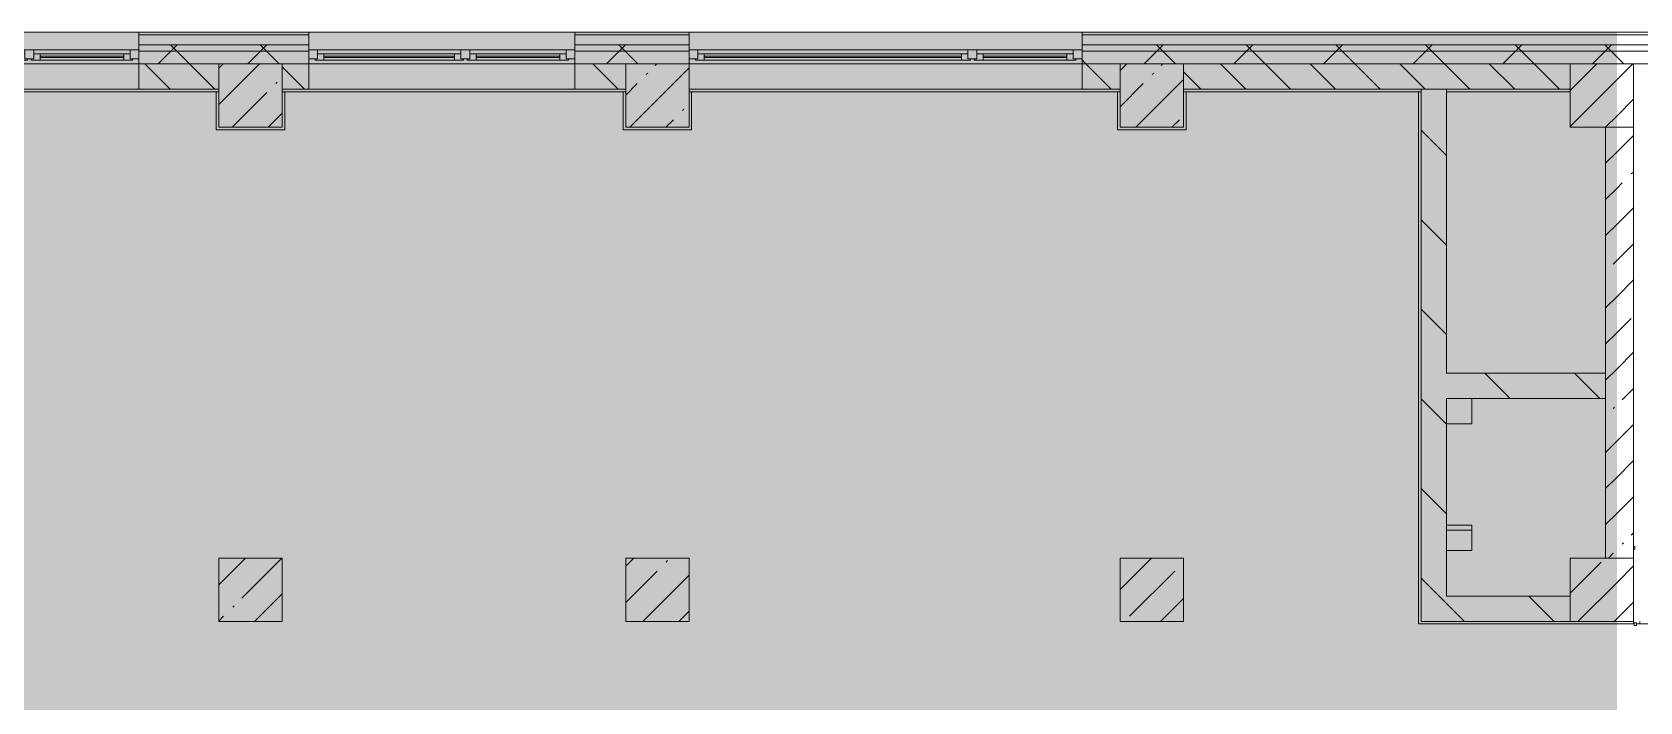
# Model space of a CAD drawing. Header units: millimetres. Extents: x 36059 to 234328, y -8553 to 29000.
# Drawn here: x 179386 to 192068, y 22065 to 27350 of the extents above; entities that cross this region are included whole.
import ezdxf

# ---------------------------------------------------------------- set-up
doc = ezdxf.new("R2010")
doc.units = ezdxf.units.MM
doc.linetypes.add('200_ШТРИХ__ш1_п0_6_', pattern=[800, 500, -300])
doc.layers.add('A-DETL-GENF-2', color=7, linetype='Continuous', lineweight=9, true_color=0xc0c0c0, transparency=0.4)
for name, color, linetype, lineweight in [('A-DETL-MBND-1', 7, '200_ШТРИХ__ш1_п0_6_', 9), ('A-WALL', 7, 'Continuous', 9), ('A-WALL-3', 7, 'Continuous', 5), ('I-WALL-4', 7, 'Continuous', 5), ('S-COLS-3', 7, 'Continuous', 5)]:
    doc.layers.add(name, color=color, linetype=linetype, lineweight=lineweight)
for name, color, linetype, lineweight, true_color in [('A-FLOR-1', 7, 'Continuous', 5, 0xb7b7b7), ('A-FLOR-2', 7, 'Continuous', 5, 0xaaaaaa), ('A-GLAZ-3', 7, 'Continuous', 5, 0x737373), ('A-WALL-4', 7, 'Continuous', 5, 0x737373), ('A-WALL-5', 7, 'Continuous', 9, 0x737373), ('I-WALL-3', 7, 'Continuous', 5, 0x737373), ('S-COLS-4', 7, 'Continuous', 5, 0x737373)]:
    doc.layers.add(name, color=color, linetype=linetype, lineweight=lineweight, true_color=true_color)
pattern_1 = [(45, (107317.9, 0), (-285.1231, 285.1231), []), (45, (107603, 0), (-285.1231, 285.1231), [504.031, -100.806, 16.764, -84.042])]
pattern_2 = [(45, (-84450, -22950), (-285.1231, 285.1231), []), (45, (-84164.88, -22950), (-285.1231, 285.1231), [504.031, -100.806, 16.764, -84.042])]
pattern_3 = [(45, (107317.9, 0), (-353.5534, 353.5534), []), (135, (107317.9, 0), (-353.5534, -353.5534), [])]
pattern_4 = [(135, (107317.9, 0), (-353.5534, -353.5534), [])]

# ---------------------------------------------------------------- blocks, each defined once
blk = doc.blocks.new('BSC_Колонна _Прямоугольная - 500х500-23287078-3_10_2_птичка')
at = {"layer": 'S-COLS-3'}
h = blk.add_hatch(dxfattribs=at)
h.set_pattern_fill('FP_106', color=256, style=0, pattern_type=2)
h.set_pattern_definition(pattern_2)
h.paths.add_polyline_path([(-250, -250), (120, -250), (120, 250), (-250, 250), (-250, -160)])
h = blk.add_hatch(dxfattribs=at)
h.set_pattern_fill('FP_106', color=256, style=0, pattern_type=2)
h.set_pattern_definition(pattern_2)
h.paths.add_polyline_path([(250, -250), (250, 250), (120, 250), (120, -250)])
for p, q in [((250, 250), (120, 250)), ((250, -250), (250, 250)), ((120, -250), (250, -250))]:
    blk.add_line(p, q, dxfattribs=at)
at = {"layer": 'S-COLS-4'}
for p, q in [((120, 250), (-250, 250)), ((-250, 250), (-250, -250)), ((-250, -250), (120, -250))]:
    blk.add_line(p, q, dxfattribs=at)
blk = doc.blocks.new('BSC_Колонна _Прямоугольная - 500х500-V92-3_10_2_птичка')
at = {"layer": 'S-COLS-3'}
h = blk.add_hatch(dxfattribs=at)
h.set_pattern_fill('FP_123', color=256, style=0, pattern_type=2)
h.set_pattern_definition([(45, (-77000, -22950), (-285.1231, 285.1231), []), (45, (-76714.88, -22950), (-285.1231, 285.1231), [504.031, -100.806, 16.764, -84.042])])
h.paths.add_polyline_path([(-250, -250), (250, -250), (250, 250), (-250, 250)])
at = {"layer": 'S-COLS-4'}
for p, q in [((250, 250), (-250, 250)), ((-250, 250), (-250, -250)), ((250, -250), (250, 250)), ((-250, -250), (250, -250))]:
    blk.add_line(p, q, dxfattribs=at)
blk = doc.blocks.new('BSC_Колонна _Прямоугольная - 500х500-V93-3_10_2_птичка')
at = {"layer": 'S-COLS-3'}
h = blk.add_hatch(dxfattribs=at)
h.set_pattern_fill('FP_124', color=256, style=0, pattern_type=2)
h.set_pattern_definition([(45, (-73790, -22950), (-285.1231, 285.1231), []), (45, (-73504.88, -22950), (-285.1231, 285.1231), [504.031, -100.806, 16.764, -84.042])])
h.paths.add_polyline_path([(-250, -250), (250, -250), (250, 250), (-250, 250)])
at = {"layer": 'S-COLS-4'}
for p, q in [((250, 250), (-250, 250)), ((-250, 250), (-250, -250)), ((250, -250), (250, 250)), ((-250, -250), (250, -250))]:
    blk.add_line(p, q, dxfattribs=at)
blk = doc.blocks.new('120_Окно_СКБ_2Ст - 120_Окно_СКБ_2Ст 3100х2500 _мал_створка слева_ 2-19089248-3_10_2_птичка')
at = {"layer": 'A-GLAZ-3'}
for p, q in [((-1550, -75), (-1550, -5)), ((-1550, -5), (-1480, -5)), ((1550, -5), (-1550, -5)), ((-1480, -75), (-1550, -75)), ((-1550, -75), (-1500, -75)), ((-1480, -75), (-1500, -75)), ((-1500, -75), (-1500, -85)), ((-1500, -85), (670, -85)), ((670, -85), (-1500, -85)), ((-1480, -5), (-1480, -75)), ((650, -35), (-1480, -35)), ((-1480, -35), (-1480, -75)), ((-1430, -85), (-1430, -35)), ((-1430, -55), (600, -55)), ((600, -65), (-1430, -65)), ((600, -85), (600, -35)), ((650, -75), (650, -5)), ((650, -5), (720, -5)), ((650, -75), (650, -35)), ((720, -75), (650, -75)), ((670, -75), (650, -75)), ((670, -75), (700, -75)), ((670, -85), (670, -75)), ((720, -75), (700, -75)), ((700, -75), (700, -85)), ((700, -85), (1500, -85)), ((1500, -85), (700, -85)), ((720, -5), (720, -75)), ((1480, -35), (720, -35)), ((720, -35), (720, -75)), ((770, -85), (770, -35)), ((770, -55), (1430, -55)), ((1430, -65), (770, -65)), ((1430, -85), (1430, -35)), ((1480, -75), (1480, -5)), ((1480, -5), (1550, -5)), ((1480, -75), (1480, -35)), ((1550, -75), (1480, -75)), ((1500, -75), (1480, -75)), ((1500, -75), (1550, -75)), ((1500, -85), (1500, -75)), ((1550, -5), (1550, -75))]:
    blk.add_line(p, q, dxfattribs=at)
blk = doc.blocks.new('120_Окно_СКБ_2Ст - 120_Окно_СКБ_2Ст 2100х2400 _мал створка справа_-19092174-3_10_2_птичка')
at = {"layer": 'A-GLAZ-3'}
for p, q in [((-1050, -75), (-1050, -5)), ((-1050, -5), (-980, -5)), ((1050, -5), (-1050, -5)), ((-980, -75), (-1050, -75)), ((-1050, -75), (-1000, -75)), ((-980, -75), (-1000, -75)), ((-1000, -75), (-1000, -85)), ((-1000, -85), (170, -85)), ((170, -85), (-1000, -85)), ((-980, -5), (-980, -75)), ((150, -35), (-980, -35)), ((-980, -35), (-980, -75)), ((-930, -85), (-930, -35)), ((-930, -55), (100, -55)), ((100, -65), (-930, -65)), ((100, -85), (100, -35)), ((150, -75), (150, -5)), ((150, -5), (220, -5)), ((150, -75), (150, -35)), ((220, -75), (150, -75)), ((170, -75), (150, -75)), ((170, -75), (200, -75)), ((170, -85), (170, -75)), ((220, -75), (200, -75)), ((200, -75), (200, -85)), ((200, -85), (1000, -85)), ((1000, -85), (200, -85)), ((220, -5), (220, -75)), ((980, -35), (220, -35)), ((220, -35), (220, -75)), ((270, -85), (270, -35)), ((270, -55), (930, -55)), ((930, -65), (270, -65)), ((930, -85), (930, -35)), ((980, -75), (980, -5)), ((980, -5), (1050, -5)), ((980, -75), (980, -35)), ((1050, -75), (980, -75)), ((1000, -75), (980, -75)), ((1000, -75), (1050, -75)), ((1000, -85), (1000, -75)), ((1050, -5), (1050, -75))]:
    blk.add_line(p, q, dxfattribs=at)
blk = doc.blocks.new('BSC_Колонна _Прямоугольная - 500х500-V169-3_10_2_птичка')
at = {"layer": 'S-COLS-3'}
h = blk.add_hatch(dxfattribs=at)
h.set_pattern_fill('FP_161', color=256, style=0, pattern_type=2)
h.set_pattern_definition([(45, (-80900, -22950), (-285.1231, 285.1231), []), (45, (-80614.88, -22950), (-285.1231, 285.1231), [504.031, -100.806, 16.764, -84.042])])
h.paths.add_polyline_path([(-250, -250), (250, -250), (250, 250), (-250, 250), (-250, -160)])
at = {"layer": 'S-COLS-4'}
for p, q in [((250, 250), (-250, 250)), ((-250, 250), (-250, -250)), ((250, -250), (250, 250)), ((-250, -250), (250, -250))]:
    blk.add_line(p, q, dxfattribs=at)

msp = doc.modelspace()

# ---------------------------------------------------------------- hatches: boundary and pattern name
at = {"layer": 'A-DETL-GENF-2'}
msp.add_hatch(color=256, dxfattribs=at).paths.add_polyline_path([(178169.8, -251.7), (183167.9, -251.7), (183167.9, 3288.3), (191887.9, 3288.3), (191887.9, 27348.3), (149227.9, 27348.3), (149227.9, 23888.3), (145628, 23888.3), (145628, -251.7), (177237.6, -251.7)])
at = {"layer": 'A-WALL-3'}
h = msp.add_hatch(dxfattribs=at)
h.set_pattern_fill('FP_109', color=256, style=0, pattern_type=2)
h.set_pattern_definition(pattern_3)
h.paths.add_polyline_path([(191834.1, 27200), (191887.9, 27200), (191887.9, 27250), (187667.9, 27250), (187667.9, 27200), (191686.8, 27200)])
h.paths.add_polyline_path([(183763.1, 27200), (184567.9, 27200), (184567.9, 27250), (183667.9, 27250), (183667.9, 27200)])
h.paths.add_polyline_path([(174427.9, 27200), (174427.9, 27250), (170177.9, 27250), (170177.9, 27200), (173974.9, 27200)])
h.paths.add_polyline_path([(176927.9, 27200), (178127.9, 27200), (178127.9, 27250), (176927.9, 27250)])
h.paths.add_polyline_path([(180227.9, 27200), (181567.9, 27200), (181567.9, 27250), (180227.9, 27250)])
h.paths.add_polyline_path([(168847.8, 27200), (169277.9, 27200), (169277.9, 27250), (167177.9, 27250), (167177.9, 27200), (167915.6, 27200)])
h.paths.add_polyline_path([(166051.2, 27200), (166277.9, 27200), (166277.9, 27250), (165177.9, 27250), (165177.9, 27200)])
h.paths.add_polyline_path([(161390.2, 27200), (162077.9, 27200), (162077.9, 27250), (160577.9, 27250), (160577.9, 27200)])
h.paths.add_polyline_path([(157661.4, 27200), (158077.9, 27200), (158077.9, 27250), (156978.2, 27250), (156978.2, 27200)])
h.paths.add_polyline_path([(155796.9, 27200), (156078.2, 27200), (156078.2, 27250), (154977.9, 27250), (154977.9, 27200)])
h.paths.add_polyline_path([(149377.9, 27200), (151877.9, 27200), (151877.9, 27250), (149377.9, 27250)])
h = msp.add_hatch(dxfattribs=at)
h.set_pattern_fill('FP_109', color=256, style=0, pattern_type=2)
h.set_pattern_definition(pattern_3)
h.paths.add_polyline_path([(191797.9, 27100), (191887.9, 27100), (191887.9, 27200), (187667.9, 27200), (187667.9, 27100), (191686.8, 27100)])
h.paths.add_polyline_path([(177237.6, 27100), (178127.9, 27100), (178127.9, 27200), (176927.9, 27200), (176927.9, 27100)])
h.paths.add_polyline_path([(180227.9, 27100), (181567.9, 27100), (181567.9, 27200), (180227.9, 27200)])
h.paths.add_polyline_path([(174427.9, 27100), (174427.9, 27200), (170177.9, 27200), (170177.9, 27100), (173974.9, 27100)])
h.paths.add_polyline_path([(183667.9, 27100), (184567.9, 27100), (184567.9, 27200), (183667.9, 27200)])
h.paths.add_polyline_path([(165177.9, 27100), (166277.9, 27100), (166277.9, 27200), (165177.9, 27200)])
h.paths.add_polyline_path([(161390.2, 27100), (162077.9, 27100), (162077.9, 27200), (160577.9, 27200), (160577.9, 27100)])
h.paths.add_polyline_path([(167177.9, 27100), (169277.9, 27100), (169277.9, 27200), (167177.9, 27200)])
h.paths.add_polyline_path([(157661.4, 27100), (158077.9, 27100), (158077.9, 27200), (156978.2, 27200), (156978.2, 27100)])
h.paths.add_polyline_path([(149477.9, 27100), (151877.9, 27100), (151877.9, 27200), (149477.9, 27200)])
h.paths.add_polyline_path([(155796.9, 27100), (156078.2, 27100), (156078.2, 27200), (154977.9, 27200), (154977.9, 27100)])
h = msp.add_hatch(dxfattribs=at)
h.set_pattern_fill('FP_109', color=256, style=0, pattern_type=2)
h.set_pattern_definition(pattern_3)
h.paths.add_polyline_path([(200477.9, 27200), (200527.9, 27200), (200527.9, 27250), (191887.9, 27250), (191887.9, 27200), (199610.5, 27200)])
h = msp.add_hatch(dxfattribs=at)
h.set_pattern_fill('FP_109', color=256, style=0, pattern_type=2)
h.set_pattern_definition(pattern_3)
h.paths.add_polyline_path([(200377.9, 27100), (200477.9, 27100), (200477.9, 27200), (191887.9, 27200), (191887.9, 27100), (199610.5, 27100)])
h = msp.add_hatch(dxfattribs=at)
h.set_pattern_fill('FP_107', color=256, style=0, pattern_type=2)
h.set_pattern_definition([(135, (107317.9, 0), (-176.7767, -176.7767), [])])
h.paths.add_polyline_path([(188467.9, 26900), (191517.9, 26900), (191517.9, 27100), (188467.9, 27100), (188467.9, 27070.9)])
h.paths.add_polyline_path([(187967.9, 26900), (187967.9, 27100), (187667.9, 27100), (187667.9, 26900), (187958, 26900)])
h.paths.add_polyline_path([(181357.9, 26900), (181567.9, 26900), (181567.9, 27100), (181357.9, 27100)])
h.paths.add_polyline_path([(176927.9, 26900), (177627.9, 26900), (177627.9, 27100), (176927.9, 27100)])
h.paths.add_polyline_path([(183667.9, 26900), (184067.9, 26900), (184067.9, 27100), (183667.9, 27100)])
h.paths.add_polyline_path([(180857.9, 26900), (180857.9, 27100), (180227.9, 27100), (180227.9, 26900)])
h.paths.add_polyline_path([(174077.9, 26900), (174427.9, 26900), (174427.9, 27100), (174077.9, 27100)])
h.paths.add_polyline_path([(173477.9, 26900), (173477.9, 27100), (170177.9, 27100), (170177.9, 26900), (171644.4, 26900)])
h.paths.add_polyline_path([(168847.8, 26900), (169277.9, 26900), (169277.9, 27100), (168077.9, 27100), (168077.9, 26900)])
h.paths.add_polyline_path([(167177.9, 26900), (167477.9, 26900), (167477.9, 27100), (167177.9, 27100)])
h.paths.add_polyline_path([(166051.2, 26900), (166277.9, 26900), (166277.9, 27100), (165177.9, 27100), (165177.9, 26900)])
h.paths.add_polyline_path([(161477.9, 26900), (161477.9, 27100), (160577.9, 27100), (160577.9, 26900), (161390.2, 26900)])
h.paths.add_polyline_path([(150203.7, 26900), (151877.9, 26900), (151877.9, 27100), (150077.9, 27100), (150077.9, 26900)])
h.paths.add_polyline_path([(157661.4, 26900), (158077.9, 26900), (158077.9, 27100), (156978.2, 27100), (156978.2, 26900)])
h.paths.add_polyline_path([(155477.9, 26900), (155477.9, 27100), (154977.9, 27100), (154977.9, 26900)])
at = {"layer": 'I-WALL-4'}
h = msp.add_hatch(dxfattribs=at)
h.set_pattern_fill('FP_108', color=256, style=0, pattern_type=2)
h.set_pattern_definition(pattern_4)
h.paths.add_polyline_path([(190343, 24259.9), (190543, 24259.9), (190543, 26900), (190343, 26900), (190343, 25103.8)])
h = msp.add_hatch(dxfattribs=at)
h.set_pattern_fill('FP_105', color=256, style=0, pattern_type=2)
h.set_pattern_definition(pattern_1)
h.paths.add_polyline_path([(191887.9, 23200), (191887.9, 26600), (191797.9, 26600), (191797.9, 23200)])
h = msp.add_hatch(dxfattribs=at)
h.set_pattern_fill('FP_105', color=256, style=0, pattern_type=2)
h.set_pattern_definition(pattern_1)
h.paths.add_polyline_path([(192017.9, 23200), (192017.9, 26600), (191887.9, 26600), (191887.9, 23200)])
h = msp.add_hatch(dxfattribs=at)
h.set_pattern_fill('FP_108', color=256, style=0, pattern_type=2)
h.set_pattern_definition(pattern_4)
h.paths.add_polyline_path([(190841.1, 24460), (191797.9, 24460), (191797.9, 24660), (190543, 24660), (190543, 24460)])
h = msp.add_hatch(dxfattribs=at)
h.set_pattern_fill('FP_108', color=256, style=0, pattern_type=2)
h.set_pattern_definition(pattern_4)
h.paths.add_polyline_path([(190343, 22700), (190543, 22700), (190543, 24259.9), (190343, 24259.9), (190343, 22790)])
h = msp.add_hatch(dxfattribs=at)
h.set_pattern_fill('FP_108', color=256, style=0, pattern_type=2)
h.set_pattern_definition(pattern_4)
h.paths.add_polyline_path([(191517.9, 22700), (191517.9, 22900), (190543, 22900), (190543, 22700)])
at = {"layer": 'S-COLS-3'}
h = msp.add_hatch(dxfattribs=at)
h.set_pattern_fill('FP_105', color=256, style=0, pattern_type=2)
h.set_pattern_definition(pattern_1)
h.paths.add_polyline_path([(180966.5, 26600), (181357.9, 26600), (181357.9, 27100), (180857.9, 27100), (180857.9, 26600)])
h = msp.add_hatch(dxfattribs=at)
h.set_pattern_fill('FP_105', color=256, style=0, pattern_type=2)
h.set_pattern_definition(pattern_1)
h.paths.add_polyline_path([(184567.9, 26600), (184567.9, 27100), (184067.9, 27100), (184067.9, 26600)])
h = msp.add_hatch(dxfattribs=at)
h.set_pattern_fill('FP_105', color=256, style=0, pattern_type=2)
h.set_pattern_definition(pattern_1)
h.paths.add_polyline_path([(188424.1, 26600), (188467.9, 26600), (188467.9, 27100), (187967.9, 27100), (187967.9, 26600)])
h = msp.add_hatch(dxfattribs=at)
h.set_pattern_fill('FP_105', color=256, style=0, pattern_type=2)
h.set_pattern_definition(pattern_1)
h.paths.add_polyline_path([(191517.9, 26600), (191887.9, 26600), (191887.9, 27100), (191517.9, 27100), (191517.9, 26839.2)])
h = msp.add_hatch(dxfattribs=at)
h.set_pattern_fill('FP_105', color=256, style=0, pattern_type=2)
h.set_pattern_definition(pattern_1)
h.paths.add_polyline_path([(192017.9, 26600), (192017.9, 27100), (191887.9, 27100), (191887.9, 26600)])

# ---------------------------------------------------------------- linework, layer by layer
at = {"layer": 'A-DETL-MBND-1'}
for p, q in [((190743, 23420), (190543, 23420)), ((192027.9, 23290.5), (192017.9, 23290.5)), ((192017.9, 23270.5), (192027.9, 23270.5)), ((192027.9, 23270.5), (192027.9, 23290.5))]:
    msp.add_line(p, q, dxfattribs=at)
at = {"layer": 'A-FLOR-1'}
for p, q in [((180837.9, 26580), (180837.9, 26880)), ((181377.9, 26880), (181377.9, 26580)), ((184047.9, 26580), (184047.9, 26880)), ((184587.9, 26880), (184587.9, 26580)), ((187947.9, 26580), (187947.9, 26880)), ((188488, 26880), (188488, 26580)), ((190323, 22680), (190323, 26880)), ((181377.9, 26580), (180837.9, 26580)), ((184587.9, 26580), (184047.9, 26580)), ((188488, 26580), (187947.9, 26580)), ((190543, 24459.9), (190743, 24459.9)), ((190743, 24459.9), (190743, 24259.9)), ((190743, 24259.9), (190543, 24259.9)), ((190543, 23459.9), (190743, 23459.9)), ((190743, 23459.9), (190743, 23259.9)), ((190743, 23259.9), (190543, 23259.9)), ((192022.5, 22680), (190323, 22680))]:
    msp.add_line(p, q, dxfattribs=at)
at = {"layer": 'A-FLOR-2'}
for p, q in [((192017.9, 22680), (192017.9, 22700)), ((192307.9, 22680), (192042.5, 22680)), ((192067.9, 22700), (192067.9, 22680))]:
    msp.add_line(p, q, dxfattribs=at)
at = {"layer": 'A-WALL'}
for p, q in [((200607.9, 27330), (187667.9, 27330)), ((200527.9, 27250), (187667.9, 27250)), ((200477.9, 27200), (187667.9, 27200))]:
    msp.add_line(p, q, dxfattribs=at)
at = {"layer": 'A-WALL-3'}
for p, q in [((183667.9, 27350), (156978.2, 27350)), ((200627.9, 27350), (183667.9, 27350)), ((187967.9, 27100), (200127.9, 27100)), ((192042.5, 22689), (192022.5, 22689)), ((192022.5, 22689), (192022.5, 22669)), ((192022.5, 22669), (192042.5, 22669)), ((192042.5, 22669), (192042.5, 22689))]:
    msp.add_line(p, q, dxfattribs=at)
at = {"layer": 'A-WALL-4'}
for p, q in [((180227.9, 27348.3), (180227.9, 26900)), ((181567.9, 26900), (181567.9, 27348.3)), ((183667.9, 27348.3), (183667.9, 26900)), ((184567.9, 27100), (184567.9, 27348.3)), ((187667.9, 27348.3), (187667.9, 26900)), ((187967.9, 27100), (176927.9, 27100)), ((180857.9, 26900), (180857.9, 27100)), ((181357.9, 27100), (181357.9, 26900)), ((184067.9, 26900), (184067.9, 27100)), ((187967.9, 26900), (187967.9, 27100)), ((188467.9, 27100), (188467.9, 26900)), ((191517.9, 26900), (191517.9, 27100)), ((180227.9, 26900), (180857.9, 26900)), ((181357.9, 26900), (181567.9, 26900)), ((183667.9, 26900), (184067.9, 26900)), ((187667.9, 26900), (187967.9, 26900)), ((188467.9, 26900), (190343, 26900)), ((190543, 26900), (191517.9, 26900))]:
    msp.add_line(p, q, dxfattribs=at)
at = {"layer": 'A-WALL-5'}
for p, q in [((181567.9, 27330), (180227.9, 27330)), ((184567.9, 27330), (183667.9, 27330)), ((181567.9, 27250), (180227.9, 27250)), ((181567.9, 27200), (180227.9, 27200)), ((184567.9, 27250), (183667.9, 27250)), ((184567.9, 27200), (183667.9, 27200)), ((190543, 26900), (190343, 26900))]:
    msp.add_line(p, q, dxfattribs=at)
at = {"layer": 'I-WALL-3'}
for p, q in [((178127.9, 27100), (180227.9, 27100)), ((181567.9, 27100), (183667.9, 27100)), ((184567.9, 27100), (187667.9, 27100)), ((180227.9, 26900), (178127.9, 26900)), ((183667.9, 26900), (181567.9, 26900)), ((187667.9, 26900), (184567.9, 26900)), ((190343, 26900), (190343, 22700)), ((190543, 24660), (190543, 26900)), ((180857.9, 26880), (178127.9, 26880)), ((184067.9, 26880), (181357.9, 26880)), ((187967.9, 26880), (184567.9, 26880)), ((190343, 26880), (188467.9, 26880)), ((191517.9, 26880), (190543, 26880)), ((191797.9, 26600), (191797.9, 23200)), ((191797.9, 24660), (190543, 24660)), ((190543, 24460), (191797.9, 24460)), ((190543, 22900), (190543, 24460)), ((191517.9, 22900), (190543, 22900)), ((190343, 22700), (191517.9, 22700))]:
    msp.add_line(p, q, dxfattribs=at)
at = {"layer": 'I-WALL-4'}
for p, q in [((192017.9, 26600), (191797.9, 26600)), ((192017.9, 23200), (192017.9, 26600))]:
    msp.add_line(p, q, dxfattribs=at)
at = {"layer": 'S-COLS-3'}
for p, q in [((192017.9, 27100), (191887.9, 27100)), ((192017.9, 26600), (192017.9, 27100)), ((191887.9, 26600), (192017.9, 26600))]:
    msp.add_line(p, q, dxfattribs=at)
at = {"layer": 'S-COLS-4'}
for p, q in [((181357.9, 27100), (180857.9, 27100)), ((180857.9, 27100), (180857.9, 26900)), ((181357.9, 26900), (181357.9, 27100)), ((184567.9, 27100), (184067.9, 27100)), ((184067.9, 27100), (184067.9, 26900)), ((184567.9, 26600), (184567.9, 27100)), ((188467.9, 27100), (187967.9, 27100)), ((187967.9, 27100), (187967.9, 26900)), ((188467.9, 26900), (188467.9, 27100)), ((191887.9, 27100), (191517.9, 27100)), ((191517.9, 27100), (191517.9, 26900)), ((180857.9, 26900), (180857.9, 26600)), ((181357.9, 26600), (181357.9, 26900)), ((184067.9, 26900), (184067.9, 26600)), ((187967.9, 26900), (187967.9, 26600)), ((188467.9, 26600), (188467.9, 26900)), ((191517.9, 26900), (191517.9, 26600)), ((180857.9, 26600), (181357.9, 26600)), ((184067.9, 26600), (184567.9, 26600)), ((187967.9, 26600), (188467.9, 26600)), ((191517.9, 26600), (191887.9, 26600))]:
    msp.add_line(p, q, dxfattribs=at)

# ---------------------------------------------------------------- block references
at = {"layer": 'A-GLAZ-3'}
for name, p in [('120_Окно_СКБ_2Ст - 120_Окно_СКБ_2Ст 2100х2400 _мал створка справа_-19092174-3_10_2_птичка', (179177.9, 27215)), ('120_Окно_СКБ_2Ст - 120_Окно_СКБ_2Ст 2100х2400 _мал створка справа_-19092174-3_10_2_птичка', (182617.9, 27215)), ('120_Окно_СКБ_2Ст - 120_Окно_СКБ_2Ст 3100х2500 _мал_створка слева_ 2-19089248-3_10_2_птичка', (186117.9, 27215))]:
    msp.add_blockref(name, p, dxfattribs=at)
at = {"layer": 'S-COLS-3'}
msp.add_blockref('BSC_Колонна _Прямоугольная - 500х500-23287078-3_10_2_птичка', (191767.9, 22950), dxfattribs=at)
at = {"layer": 'S-COLS-4'}
for name, p in [('BSC_Колонна _Прямоугольная - 500х500-V93-3_10_2_птичка', (181107.9, 22950)), ('BSC_Колонна _Прямоугольная - 500х500-V92-3_10_2_птичка', (184317.9, 22950)), ('BSC_Колонна _Прямоугольная - 500х500-V169-3_10_2_птичка', (188217.9, 22950))]:
    msp.add_blockref(name, p, dxfattribs=at)

doc.saveas('drawing.dxf')
